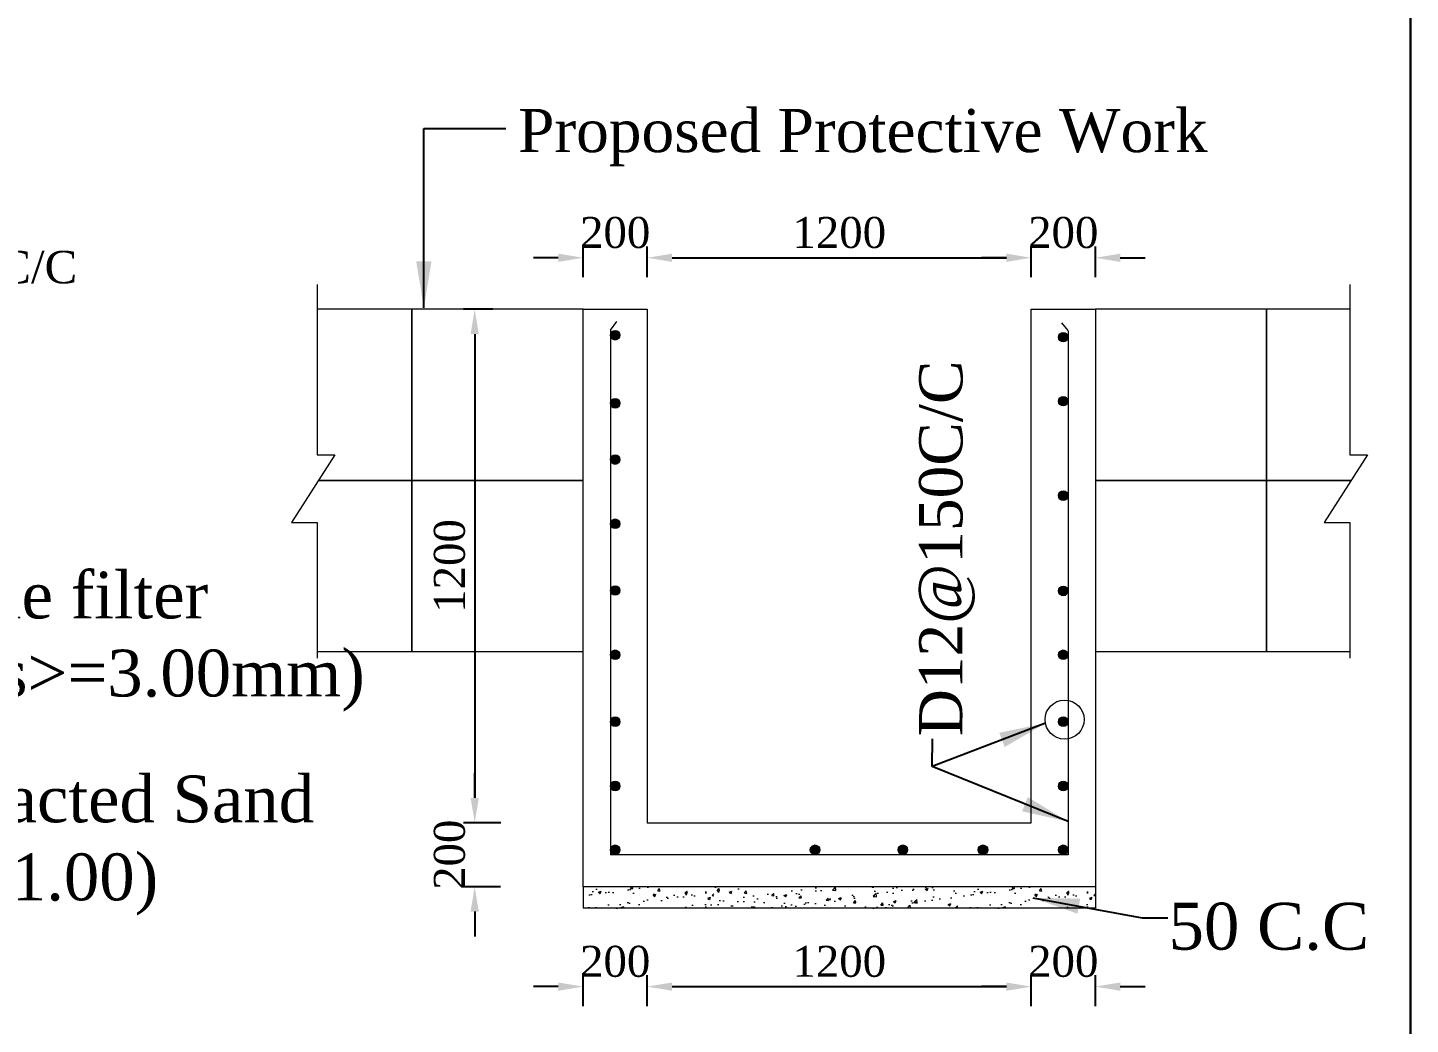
# Model space of a CAD drawing. Header units: metres. Extents: x -2434 to 11656, y -15288 to 8109.
# Drawn here: x 3021.34 to 3065.92, y -13523.52 to -13491.37 of the extents above; entities that cross this region are included whole.
import ezdxf

# ---------------------------------------------------------------- set-up
doc = ezdxf.new("R2010")
doc.units = ezdxf.units.M
doc.layers.add('Blocks', color=11, linetype='Continuous', lineweight=9)
doc.layers.add('LINE', color=7, linetype='Continuous')
doc.styles.get("Standard").update_dxf_attribs({"font": 'times.ttf'})
doc.dimstyles.get("Standard").update_dxf_attribs({"dimtxt": 0.5, "dimasz": 0.4075, "dimexe": 0.364, "dimexo": 0.219, "dimgap": 0.09, "dimtad": 0, "dimdec": 0, "dimlfac": 1000, "dimzin": 0, "dimdsep": 46, "dimtxsty": 'Standard', "dimcen": 0.09, "dimadec": 0, "dimazin": 0, "dimtfac": 1, "dimtdec": 0, "dimtofl": 0, "dimtmove": 0, "dimatfit": 3, "dimfxl": 1, "dimtolj": 1, "dimtzin": 0, "dimarcsym": 0})
pattern_1 = [(50, (3057.1528, -13902.632), (0.879952, -0.0769858), [0.0920115, -1.0121265]), (355, (3057.1528, -13902.632), (-0.1702228, 0.9228036), [0.0736092, -0.8097012]), (100.451, (3057.2261, -13902.6384), (0.7097323, 0.8458136), [0.0781977, -0.8601747]), (46.1842, (3057.1528, -13902.3867), (1.3093118, -0.2030644), [0.1380173, -1.5181897]), (96.6356, (3057.2619, -13902.4036), (1.1466625, 1.1950654), [0.1172965, -1.290262]), (351.184, (3057.1528, -13902.3867), (1.1466642, 1.1950633), [0.110414, -1.214552]), (21, (3057.27545, -13902.448), (0.7322999, -0.4939425), [0.0920115, -1.0121265]), (326, (3057.27545, -13902.448), (0.2985038, 0.8896279), [0.0736092, -0.8097012]), (71.4514, (3057.3365, -13902.4892), (1.0308017, 0.3956874), [0.0781977, -0.8601747]), (37.5, (3057.15277, -13902.63202), (0.01491795, 0.40840084), [0, -0.79988664, 0, -0.8219694, 0, -0.81276825]), (7.5, (3057.15277, -13902.632), (0.32273897, 0.4838722), [0, -0.46864524, 0, -0.78148434, 0, -0.30977205]), (327.5, (3056.8792, -13902.63202), (0.65490257, -0.02766983), [0, -0.306705, 0, -0.9569196, 0, -1.2697587]), (317.5, (3056.7565, -13902.632), (0.71546395, 0.12280995), [0, -0.3987165, 0, -0.6354928, 0, -0.9017127])]
pattern_2 = [(50, (3044.8487, -13902.632), (0.879952, -0.0769858), [0.0920115, -1.0121265]), (355, (3044.8487, -13902.632), (-0.1702228, 0.9228036), [0.0736092, -0.8097012]), (100.451, (3044.922, -13902.6384), (0.7097323, 0.8458136), [0.0781977, -0.8601747]), (46.1842, (3044.8487, -13902.3867), (1.3093118, -0.2030644), [0.1380173, -1.5181897]), (96.6356, (3044.9578, -13902.4036), (1.1466625, 1.1950654), [0.1172965, -1.290262]), (351.184, (3044.8487, -13902.3867), (1.1466642, 1.1950633), [0.110414, -1.214552]), (21, (3044.9714, -13902.448), (0.7322999, -0.4939425), [0.0920115, -1.0121265]), (326, (3044.9714, -13902.448), (0.2985038, 0.8896279), [0.0736092, -0.8097012]), (71.4514, (3045.0324, -13902.4892), (1.0308017, 0.3956874), [0.0781977, -0.8601747]), (37.5, (3044.8487, -13902.63202), (0.01491795, 0.40840084), [0, -0.79988664, 0, -0.8219694, 0, -0.81276825]), (7.5, (3044.8487, -13902.632), (0.32273897, 0.4838722), [0, -0.46864524, 0, -0.78148434, 0, -0.30977205]), (327.5, (3044.5751, -13902.63202), (0.65490257, -0.02766983), [0, -0.306705, 0, -0.9569196, 0, -1.2697587]), (317.5, (3044.4524, -13902.632), (0.71546395, 0.12280995), [0, -0.3987165, 0, -0.6354928, 0, -0.9017127])]

# ---------------------------------------------------------------- blocks, each defined once
blk = doc.blocks.new('*D552')
at = {"layer": 'Blocks', "color": 0, "lineweight": -2, "ltscale": 0.5}
for p, q in [((3039.246, -13499.422), (3039.246, -13498.43)), ((3041.316, -13499.422), (3041.316, -13498.43)), ((3038.446, -13498.794), (3037.646, -13498.794)), ((3042.116, -13498.794), (3042.916, -13498.794))]:
    blk.add_line(p, q, dxfattribs=at)
at = {"layer": 'Blocks', "color": 0, "lineweight": -3, "ltscale": 0.5}
for points in [[(3038.446, -13498.661), (3038.446, -13498.928), (3039.246, -13498.794)], [(3042.116, -13498.661), (3042.116, -13498.928), (3041.316, -13498.794)]]:
    blk.add_solid(points, dxfattribs=at)
at = {"layer": 'Defpoints', "color": 0, "lineweight": -3, "ltscale": 0.5}
for p in [(3041.316, -13498.794), (3039.246, -13499.641), (3041.316, -13499.641)]:
    blk.add_point(p, dxfattribs=at)
at = {"layer": 'Blocks', "color": 0, "lineweight": 30, "ltscale": 0.5, "insert": (3040.281, -13497.986), "char_height": 1, "attachment_point": 5}
blk.add_mtext('\\A1;200', dxfattribs=at)
blk = doc.blocks.new('*D553')
at = {"layer": 'Blocks', "color": 0, "lineweight": -2, "ltscale": 0.5}
for p, q in [((3053.691, -13499.422), (3053.691, -13498.43)), ((3055.761, -13499.422), (3055.761, -13498.43)), ((3052.891, -13498.794), (3052.091, -13498.794)), ((3056.561, -13498.794), (3057.361, -13498.794))]:
    blk.add_line(p, q, dxfattribs=at)
at = {"layer": 'Blocks', "color": 0, "lineweight": -3, "ltscale": 0.5}
for points in [[(3052.891, -13498.661), (3052.891, -13498.928), (3053.691, -13498.794)], [(3056.561, -13498.661), (3056.561, -13498.928), (3055.761, -13498.794)]]:
    blk.add_solid(points, dxfattribs=at)
at = {"layer": 'Defpoints', "color": 0, "lineweight": -3, "ltscale": 0.5}
for p in [(3055.761, -13498.794), (3053.691, -13499.641), (3055.761, -13499.641)]:
    blk.add_point(p, dxfattribs=at)
at = {"layer": 'Blocks', "color": 0, "lineweight": 30, "ltscale": 0.5, "insert": (3054.726, -13497.986), "char_height": 1, "attachment_point": 5}
blk.add_mtext('\\A1;200', dxfattribs=at)
blk = doc.blocks.new('*D554')
at = {"layer": 'Blocks', "color": 0, "lineweight": -2, "ltscale": 0.5}
for p, q in [((3041.316, -13499.422), (3041.316, -13498.43)), ((3053.691, -13499.422), (3053.691, -13498.43)), ((3042.116, -13498.794), (3052.891, -13498.794))]:
    blk.add_line(p, q, dxfattribs=at)
at = {"layer": 'Blocks', "color": 0, "lineweight": -3, "ltscale": 0.5}
for points in [[(3042.116, -13498.661), (3042.116, -13498.928), (3041.316, -13498.794)], [(3052.891, -13498.661), (3052.891, -13498.928), (3053.691, -13498.794)]]:
    blk.add_solid(points, dxfattribs=at)
at = {"layer": 'Defpoints', "color": 0, "lineweight": -3, "ltscale": 0.5}
for p in [(3053.691, -13498.794), (3041.316, -13499.641), (3053.691, -13499.641)]:
    blk.add_point(p, dxfattribs=at)
at = {"layer": 'Blocks', "color": 0, "lineweight": 30, "ltscale": 0.5, "insert": (3047.504, -13497.986), "char_height": 1, "attachment_point": 5}
blk.add_mtext('\\A1;1200', dxfattribs=at)
blk = doc.blocks.new('*D555')
at = {"layer": 'Blocks', "color": 0, "lineweight": -2, "ltscale": 0.5}
for p, q in [((3036.334, -13500.455), (3035.388, -13500.455)), ((3035.752, -13501.255), (3035.752, -13516.215)), ((3036.599, -13517.015), (3035.388, -13517.015))]:
    blk.add_line(p, q, dxfattribs=at)
at = {"layer": 'Blocks', "color": 0, "lineweight": -3, "ltscale": 0.5}
for points in [[(3035.619, -13501.255), (3035.885, -13501.255), (3035.752, -13500.455)], [(3035.619, -13516.215), (3035.885, -13516.215), (3035.752, -13517.015)]]:
    blk.add_solid(points, dxfattribs=at)
at = {"layer": 'Defpoints', "color": 0, "lineweight": -3, "ltscale": 0.5}
for p in [(3036.553, -13500.455), (3035.752, -13517.015), (3036.818, -13517.015)]:
    blk.add_point(p, dxfattribs=at)
at = {"layer": 'Blocks', "color": 0, "lineweight": 30, "ltscale": 0.5, "insert": (3034.943, -13508.735), "char_height": 1, "attachment_point": 5, "rotation": 90}
blk.add_mtext('\\A1;1200', dxfattribs=at)
blk = doc.blocks.new('*D556')
at = {"layer": 'Blocks', "color": 0, "lineweight": -2, "ltscale": 0.5}
for p, q in [((3038.446, -13522.303), (3037.646, -13522.303)), ((3039.246, -13522.931), (3039.246, -13521.939)), ((3041.316, -13522.931), (3041.316, -13521.939)), ((3042.116, -13522.303), (3042.916, -13522.303))]:
    blk.add_line(p, q, dxfattribs=at)
at = {"layer": 'Blocks', "color": 0, "lineweight": -3, "ltscale": 0.5}
for points in [[(3038.446, -13522.17), (3038.446, -13522.437), (3039.246, -13522.303)], [(3042.116, -13522.17), (3042.116, -13522.437), (3041.316, -13522.303)]]:
    blk.add_solid(points, dxfattribs=at)
at = {"layer": 'Defpoints', "color": 0, "lineweight": -3, "ltscale": 0.5}
for p in [(3041.316, -13522.303), (3039.246, -13523.15), (3041.316, -13523.15)]:
    blk.add_point(p, dxfattribs=at)
at = {"layer": 'Blocks', "color": 0, "lineweight": 30, "ltscale": 0.5, "insert": (3040.281, -13521.495), "char_height": 1, "attachment_point": 5}
blk.add_mtext('\\A1;200', dxfattribs=at)
blk = doc.blocks.new('*D557')
at = {"layer": 'Blocks', "color": 0, "lineweight": -2, "ltscale": 0.5}
for p, q in [((3052.891, -13522.303), (3052.091, -13522.303)), ((3053.691, -13522.931), (3053.691, -13521.939)), ((3055.761, -13522.931), (3055.761, -13521.939)), ((3056.561, -13522.303), (3057.361, -13522.303))]:
    blk.add_line(p, q, dxfattribs=at)
at = {"layer": 'Blocks', "color": 0, "lineweight": -3, "ltscale": 0.5}
for points in [[(3052.891, -13522.17), (3052.891, -13522.437), (3053.691, -13522.303)], [(3056.561, -13522.17), (3056.561, -13522.437), (3055.761, -13522.303)]]:
    blk.add_solid(points, dxfattribs=at)
at = {"layer": 'Defpoints', "color": 0, "lineweight": -3, "ltscale": 0.5}
for p in [(3055.761, -13522.303), (3053.691, -13523.15), (3055.761, -13523.15)]:
    blk.add_point(p, dxfattribs=at)
at = {"layer": 'Blocks', "color": 0, "lineweight": 30, "ltscale": 0.5, "insert": (3054.726, -13521.495), "char_height": 1, "attachment_point": 5}
blk.add_mtext('\\A1;200', dxfattribs=at)
blk = doc.blocks.new('*D558')
at = {"layer": 'Blocks', "color": 0, "lineweight": -2, "ltscale": 0.5}
for p, q in [((3041.316, -13522.931), (3041.316, -13521.939)), ((3042.116, -13522.303), (3052.891, -13522.303)), ((3053.691, -13522.931), (3053.691, -13521.939))]:
    blk.add_line(p, q, dxfattribs=at)
at = {"layer": 'Blocks', "color": 0, "lineweight": -3, "ltscale": 0.5}
for points in [[(3042.116, -13522.17), (3042.116, -13522.437), (3041.316, -13522.303)], [(3052.891, -13522.17), (3052.891, -13522.437), (3053.691, -13522.303)]]:
    blk.add_solid(points, dxfattribs=at)
at = {"layer": 'Defpoints', "color": 0, "lineweight": -3, "ltscale": 0.5}
for p in [(3053.691, -13522.303), (3041.316, -13523.15), (3053.691, -13523.15)]:
    blk.add_point(p, dxfattribs=at)
at = {"layer": 'Blocks', "color": 0, "lineweight": 30, "ltscale": 0.5, "insert": (3047.504, -13521.495), "char_height": 1, "attachment_point": 5}
blk.add_mtext('\\A1;1200', dxfattribs=at)
blk = doc.blocks.new('*D559')
at = {"layer": 'Blocks', "color": 0, "lineweight": -2, "ltscale": 0.5}
for p, q in [((3035.752, -13516.215), (3035.752, -13515.415)), ((3036.599, -13517.015), (3035.388, -13517.015)), ((3036.587, -13519.085), (3035.388, -13519.085)), ((3035.752, -13519.885), (3035.752, -13520.685))]:
    blk.add_line(p, q, dxfattribs=at)
at = {"layer": 'Blocks', "color": 0, "lineweight": -3, "ltscale": 0.5}
for points in [[(3035.619, -13516.215), (3035.885, -13516.215), (3035.752, -13517.015)], [(3035.619, -13519.885), (3035.885, -13519.885), (3035.752, -13519.085)]]:
    blk.add_solid(points, dxfattribs=at)
at = {"layer": 'Defpoints', "color": 0, "lineweight": -3, "ltscale": 0.5}
for p in [(3036.818, -13517.015), (3035.752, -13519.085), (3036.806, -13519.085)]:
    blk.add_point(p, dxfattribs=at)
at = {"layer": 'Blocks', "color": 0, "lineweight": 30, "ltscale": 0.5, "insert": (3034.943, -13518.05), "char_height": 1, "attachment_point": 5, "rotation": 90}
blk.add_mtext('\\A1;200', dxfattribs=at)
blk = doc.blocks.new('*D601')
at = {"layer": 'Blocks', "color": 0, "lineweight": -2, "ltscale": 0.5}
for p, q in [((3041.316, -13499.422), (3041.316, -13498.43)), ((3053.691, -13499.422), (3053.691, -13498.43)), ((3042.116, -13498.794), (3052.891, -13498.794))]:
    blk.add_line(p, q, dxfattribs=at)
at = {"layer": 'Blocks', "color": 0, "lineweight": -3, "ltscale": 0.5}
for points in [[(3042.116, -13498.661), (3042.116, -13498.928), (3041.316, -13498.794)], [(3052.891, -13498.661), (3052.891, -13498.928), (3053.691, -13498.794)]]:
    blk.add_solid(points, dxfattribs=at)
at = {"layer": 'Defpoints', "color": 0, "lineweight": -3, "ltscale": 0.5}
for p in [(3053.691, -13498.794), (3041.316, -13499.641), (3053.691, -13499.641)]:
    blk.add_point(p, dxfattribs=at)
at = {"layer": 'Blocks', "color": 0, "lineweight": 30, "ltscale": 0.5, "insert": (3047.504, -13497.986), "char_height": 1, "attachment_point": 5}
blk.add_mtext('\\A1;1200', dxfattribs=at)
blk = doc.blocks.new('*D602')
at = {"layer": 'Blocks', "color": 0, "lineweight": -2, "ltscale": 0.5}
for p, q in [((3036.334, -13500.455), (3035.388, -13500.455)), ((3035.752, -13501.255), (3035.752, -13516.215)), ((3036.599, -13517.015), (3035.388, -13517.015))]:
    blk.add_line(p, q, dxfattribs=at)
at = {"layer": 'Blocks', "color": 0, "lineweight": -3, "ltscale": 0.5}
for points in [[(3035.619, -13501.255), (3035.885, -13501.255), (3035.752, -13500.455)], [(3035.619, -13516.215), (3035.885, -13516.215), (3035.752, -13517.015)]]:
    blk.add_solid(points, dxfattribs=at)
at = {"layer": 'Defpoints', "color": 0, "lineweight": -3, "ltscale": 0.5}
for p in [(3036.553, -13500.455), (3035.752, -13517.015), (3036.818, -13517.015)]:
    blk.add_point(p, dxfattribs=at)
at = {"layer": 'Blocks', "color": 0, "lineweight": 30, "ltscale": 0.5, "insert": (3034.943, -13508.735), "char_height": 1, "attachment_point": 5, "rotation": 90}
blk.add_mtext('\\A1;1200', dxfattribs=at)
blk = doc.blocks.new('*D603')
at = {"layer": 'Blocks', "color": 0, "lineweight": -2, "ltscale": 0.5}
for p, q in [((3041.316, -13522.931), (3041.316, -13521.939)), ((3042.116, -13522.303), (3052.891, -13522.303)), ((3053.691, -13522.931), (3053.691, -13521.939))]:
    blk.add_line(p, q, dxfattribs=at)
at = {"layer": 'Blocks', "color": 0, "lineweight": -3, "ltscale": 0.5}
for points in [[(3042.116, -13522.17), (3042.116, -13522.437), (3041.316, -13522.303)], [(3052.891, -13522.17), (3052.891, -13522.437), (3053.691, -13522.303)]]:
    blk.add_solid(points, dxfattribs=at)
at = {"layer": 'Defpoints', "color": 0, "lineweight": -3, "ltscale": 0.5}
for p in [(3053.691, -13522.303), (3041.316, -13523.15), (3053.691, -13523.15)]:
    blk.add_point(p, dxfattribs=at)
at = {"layer": 'Blocks', "color": 0, "lineweight": 30, "ltscale": 0.5, "insert": (3047.504, -13521.495), "char_height": 1, "attachment_point": 5}
blk.add_mtext('\\A1;1200', dxfattribs=at)
blk = doc.blocks.new('*D604')
at = {"layer": 'Blocks', "color": 0, "lineweight": -2, "ltscale": 0.5}
for p, q in [((3035.752, -13516.215), (3035.752, -13515.415)), ((3036.599, -13517.015), (3035.388, -13517.015)), ((3036.587, -13519.085), (3035.388, -13519.085)), ((3035.752, -13519.885), (3035.752, -13520.685))]:
    blk.add_line(p, q, dxfattribs=at)
at = {"layer": 'Blocks', "color": 0, "lineweight": -3, "ltscale": 0.5}
for points in [[(3035.619, -13516.215), (3035.885, -13516.215), (3035.752, -13517.015)], [(3035.619, -13519.885), (3035.885, -13519.885), (3035.752, -13519.085)]]:
    blk.add_solid(points, dxfattribs=at)
at = {"layer": 'Defpoints', "color": 0, "lineweight": -3, "ltscale": 0.5}
for p in [(3036.818, -13517.015), (3035.752, -13519.085), (3036.806, -13519.085)]:
    blk.add_point(p, dxfattribs=at)
at = {"layer": 'Blocks', "color": 0, "lineweight": 30, "ltscale": 0.5, "insert": (3034.943, -13518.05), "char_height": 1, "attachment_point": 5, "rotation": 90}
blk.add_mtext('\\A1;200', dxfattribs=at)

msp = doc.modelspace()

# ---------------------------------------------------------------- hatches: boundary and pattern name
at = {"layer": 'Blocks', "lineweight": 13, "ltscale": 0.05}
for points in [[(3040.435195, -13501.293684, 1), (3040.126582, -13501.293684, 1)], [(3040.435195, -13501.293684, 1), (3040.126582, -13501.293684, 1)], [(3054.880447, -13501.355767, 1), (3054.571834, -13501.355767, 1)], [(3054.880447, -13501.355767, 1), (3054.571834, -13501.355767, 1)], [(3040.435195, -13503.488241, 1), (3040.126582, -13503.488241, 1)], [(3040.435195, -13503.488241, 1), (3040.126582, -13503.488241, 1)], [(3054.880447, -13503.419141, 1), (3054.571834, -13503.419141, 1)], [(3054.880447, -13503.419141, 1), (3054.571834, -13503.419141, 1)], [(3040.435195, -13505.303439, 1), (3040.126582, -13505.303439, 1)], [(3040.435195, -13505.303439, 1), (3040.126582, -13505.303439, 1)], [(3054.880447, -13506.467477, 1), (3054.571834, -13506.467477, 1)], [(3054.880447, -13506.467477, 1), (3054.571834, -13506.467477, 1)], [(3040.435195, -13507.374352, 1), (3040.126582, -13507.374352, 1)], [(3040.435195, -13507.374352, 1), (3040.126582, -13507.374352, 1)], [(3040.435195, -13509.527425, 1), (3040.126582, -13509.527425, 1)], [(3040.435195, -13509.527425, 1), (3040.126582, -13509.527425, 1)], [(3054.880447, -13509.540607, 1), (3054.571834, -13509.540607, 1)], [(3054.880447, -13509.540607, 1), (3054.571834, -13509.540607, 1)], [(3040.435195, -13511.599314, 1), (3040.126582, -13511.599314, 1)], [(3040.435195, -13511.599314, 1), (3040.126582, -13511.599314, 1)], [(3054.880447, -13511.599314, 1), (3054.571834, -13511.599314, 1)], [(3054.880447, -13511.599314, 1), (3054.571834, -13511.599314, 1)], [(3040.435195, -13513.757354, 1), (3040.126582, -13513.757354, 1)], [(3040.435195, -13513.757354, 1), (3040.126582, -13513.757354, 1)], [(3054.880447, -13513.757354, 1), (3054.571834, -13513.757354, 1)], [(3054.880447, -13513.757354, 1), (3054.571834, -13513.757354, 1)], [(3040.435195, -13515.833004, 1), (3040.126582, -13515.833004, 1)], [(3040.435195, -13515.833004, 1), (3040.126582, -13515.833004, 1)], [(3054.880447, -13515.833004, 1), (3054.571834, -13515.833004, 1)], [(3054.880447, -13515.833004, 1), (3054.571834, -13515.833004, 1)], [(3040.435195, -13517.889059, 1), (3040.126582, -13517.889059, 1)], [(3040.435195, -13517.889059, 1), (3040.126582, -13517.889059, 1)], [(3046.87853, -13517.889059, 1), (3046.569917, -13517.889059, 1)], [(3046.87853, -13517.889059, 1), (3046.569917, -13517.889059, 1)], [(3049.707246, -13517.889059, 1), (3049.398633, -13517.889059, 1)], [(3049.707246, -13517.889059, 1), (3049.398633, -13517.889059, 1)], [(3052.293953, -13517.889059, 1), (3051.98534, -13517.889059, 1)], [(3052.293953, -13517.889059, 1), (3051.98534, -13517.889059, 1)], [(3054.880447, -13517.889059, 1), (3054.571834, -13517.889059, 1)], [(3054.880447, -13517.889059, 1), (3054.571834, -13517.889059, 1)]]:
    msp.add_hatch(color=0, dxfattribs=at).paths.add_polyline_path(points)
at = {"layer": 'Blocks', "lineweight": 5, "ltscale": 0.05}
h = msp.add_hatch(dxfattribs=at)
h.set_pattern_fill('AR-CONC', color=0, scale=0.00483, style=0)
h.set_pattern_definition(pattern_2)
h.paths.add_polyline_path([(3039.245889, -13519.085453), (3039.245889, -13519.775453), (3043.457057, -13519.775453), (3043.457057, -13519.085453)])
h = msp.add_hatch(dxfattribs=at)
h.set_pattern_fill('AR-CONC', color=0, scale=0.00483, style=0)
h.set_pattern_definition(pattern_2)
h.paths.add_polyline_path([(3039.245889, -13519.085453), (3039.245889, -13519.775453), (3043.457057, -13519.775453), (3043.457057, -13519.085453)])
h = msp.add_hatch(dxfattribs=at)
h.set_pattern_fill('AR-CONC', color=0, scale=0.00483, style=0)
h.set_pattern_definition(pattern_1)
h.paths.add_polyline_path([(3055.761141, -13519.085453), (3043.341141, -13519.085453), (3043.341141, -13519.775453), (3055.761141, -13519.775453)])
h = msp.add_hatch(dxfattribs=at)
h.set_pattern_fill('AR-CONC', color=0, scale=0.00483, style=0)
h.set_pattern_definition(pattern_1)
h.paths.add_polyline_path([(3055.761141, -13519.085453), (3043.341141, -13519.085453), (3043.341141, -13519.775453), (3055.761141, -13519.775453)])

# ---------------------------------------------------------------- linework, layer by layer
at = {"layer": 'Blocks', "color": 0, "lineweight": 13, "ltscale": 0.05}
for p, q in [((3039.245889, -13500.455453), (3041.315889, -13500.455453)), ((3039.245889, -13509.237952), (3039.245889, -13500.455453)), ((3039.245889, -13500.455453), (3041.315889, -13500.455453)), ((3039.245889, -13509.237952), (3039.245889, -13500.455453)), ((3041.315889, -13500.455453), (3041.315889, -13508.735453)), ((3041.315889, -13500.455453), (3041.315889, -13508.735453)), ((3053.691141, -13508.735453), (3053.691141, -13500.455453)), ((3053.691141, -13500.455453), (3055.761141, -13500.455453)), ((3053.691141, -13508.735453), (3053.691141, -13500.455453)), ((3053.691141, -13500.455453), (3055.761141, -13500.455453)), ((3055.761141, -13500.455453), (3055.761141, -13519.085453)), ((3055.761141, -13500.455453), (3055.761141, -13519.085453)), ((3040.126582, -13501.127493), (3040.333852, -13500.847187)), ((3040.126582, -13501.127493), (3040.333852, -13500.847187)), ((3054.880447, -13501.142022), (3054.680222, -13500.892248)), ((3054.880447, -13501.142022), (3054.680222, -13500.892248)), ((3039.245889, -13519.085453), (3039.245889, -13508.735453)), ((3039.245889, -13519.085453), (3039.245889, -13508.735453)), ((3041.315889, -13508.735453), (3041.315889, -13517.015453)), ((3041.315889, -13508.735453), (3041.315889, -13517.015453)), ((3053.691141, -13517.015453), (3053.691141, -13508.735453)), ((3053.691141, -13517.015453), (3053.691141, -13508.735453)), ((3041.315889, -13517.015453), (3053.691141, -13517.015453)), ((3041.315889, -13517.015453), (3053.691141, -13517.015453)), ((3055.761141, -13519.085453), (3039.245889, -13519.085453)), ((3039.245889, -13519.085453), (3039.245889, -13519.775453)), ((3055.761141, -13519.085453), (3039.245889, -13519.085453)), ((3039.245889, -13519.085453), (3039.245889, -13519.775453)), ((3055.761141, -13519.085453), (3055.761141, -13519.775453)), ((3055.761141, -13519.085453), (3055.761141, -13519.775453)), ((3055.761141, -13519.775453), (3039.245889, -13519.775453)), ((3055.761141, -13519.775453), (3039.245889, -13519.775453))]:
    msp.add_line(p, q, dxfattribs=at)
at = {"layer": 'Blocks', "color": 0, "lineweight": 20, "ltscale": 0.05}
for p, q in [((3040.126582, -13501.127493), (3040.126582, -13518.050453)), ((3040.126582, -13501.127493), (3040.126582, -13518.050453)), ((3054.880447, -13501.152649), (3054.880447, -13518.050453)), ((3054.880447, -13501.152649), (3054.880447, -13518.050453)), ((3054.880447, -13518.050453), (3040.126582, -13518.050453)), ((3054.880447, -13518.050453), (3040.126582, -13518.050453))]:
    msp.add_line(p, q, dxfattribs=at)
at = {"layer": 'Blocks', "color": 0, "lineweight": 13, "ltscale": 0.05}
for points in [[(3030.675052, -13499.661612), (3030.675052, -13505.146559), (3031.23829, -13505.146559), (3029.844422, -13507.338504), (3030.675052, -13507.338504), (3030.675052, -13511.711893)], [(3030.675052, -13499.661612), (3030.675052, -13505.146559), (3031.23829, -13505.146559), (3029.844422, -13507.338504), (3030.675052, -13507.338504), (3030.675052, -13511.711893)], [(3063.967746, -13499.661612), (3063.967746, -13505.146559), (3064.530984, -13505.146559), (3063.137115, -13507.338504), (3063.967746, -13507.338504), (3063.967746, -13511.711893)], [(3063.967746, -13499.661612), (3063.967746, -13505.146559), (3064.530984, -13505.146559), (3063.137115, -13507.338504), (3063.967746, -13507.338504), (3063.967746, -13511.711893)], [(3030.711192, -13505.975453), (3033.725889, -13505.975453), (3033.725889, -13500.455453), (3030.675052, -13500.455453)], [(3030.711192, -13505.975453), (3033.725889, -13505.975453), (3033.725889, -13500.455453), (3030.675052, -13500.455453)], [(3063.967746, -13500.455453), (3061.281141, -13500.455453), (3061.281141, -13505.975453), (3064.003886, -13505.975453)], [(3063.967746, -13500.455453), (3061.281141, -13500.455453), (3061.281141, -13505.975453), (3064.003886, -13505.975453)], [(3030.675052, -13511.495453), (3033.725889, -13511.495453), (3033.725889, -13505.975453), (3030.711192, -13505.975453)], [(3030.675052, -13511.495453), (3033.725889, -13511.495453), (3033.725889, -13505.975453), (3030.711192, -13505.975453)], [(3064.003886, -13505.975453), (3061.281141, -13505.975453), (3061.281141, -13511.495453), (3063.967746, -13511.495453)], [(3064.003886, -13505.975453), (3061.281141, -13505.975453), (3061.281141, -13511.495453), (3063.967746, -13511.495453)]]:
    msp.add_lwpolyline(points, dxfattribs=at)
for points in [[(3033.725889, -13505.975453), (3039.245889, -13505.975453), (3039.245889, -13500.455453), (3033.725889, -13500.455453)], [(3033.725889, -13505.975453), (3039.245889, -13505.975453), (3039.245889, -13500.455453), (3033.725889, -13500.455453)], [(3055.761141, -13505.975453), (3061.281141, -13505.975453), (3061.281141, -13500.455453), (3055.761141, -13500.455453)], [(3055.761141, -13505.975453), (3061.281141, -13505.975453), (3061.281141, -13500.455453), (3055.761141, -13500.455453)], [(3033.725889, -13511.495453), (3039.245889, -13511.495453), (3039.245889, -13505.975453), (3033.725889, -13505.975453)], [(3033.725889, -13511.495453), (3039.245889, -13511.495453), (3039.245889, -13505.975453), (3033.725889, -13505.975453)], [(3055.761141, -13511.495453), (3061.281141, -13511.495453), (3061.281141, -13505.975453), (3055.761141, -13505.975453)], [(3055.761141, -13511.495453), (3061.281141, -13511.495453), (3061.281141, -13505.975453), (3055.761141, -13505.975453)]]:
    msp.add_lwpolyline(points, close=True, dxfattribs=at)
for centre, radius in [((3040.280889, -13501.293684), 0.154306), ((3040.280889, -13501.293684), 0.154306), ((3054.726141, -13501.355767), 0.154306), ((3054.726141, -13501.355767), 0.154306), ((3040.280889, -13503.488241), 0.154306), ((3040.280889, -13503.488241), 0.154306), ((3054.726141, -13503.419141), 0.154306), ((3054.726141, -13503.419141), 0.154306), ((3040.280889, -13505.303439), 0.154306), ((3040.280889, -13505.303439), 0.154306), ((3054.726141, -13506.467477), 0.154306), ((3054.726141, -13506.467477), 0.154306), ((3040.280889, -13507.374352), 0.154306), ((3040.280889, -13507.374352), 0.154306), ((3040.280889, -13509.527425), 0.154306), ((3040.280889, -13509.527425), 0.154306), ((3054.726141, -13509.540607), 0.154306), ((3054.726141, -13509.540607), 0.154306), ((3040.280889, -13511.599314), 0.154306), ((3040.280889, -13511.599314), 0.154306), ((3054.726141, -13511.599314), 0.154306), ((3054.726141, -13511.599314), 0.154306), ((3054.768571, -13513.690141), 0.628806), ((3054.768571, -13513.690141), 0.628806), ((3040.280889, -13513.757354), 0.154306), ((3040.280889, -13513.757354), 0.154306), ((3054.726141, -13513.757354), 0.154306), ((3054.726141, -13513.757354), 0.154306), ((3040.280889, -13515.833004), 0.154306), ((3040.280889, -13515.833004), 0.154306), ((3054.726141, -13515.833004), 0.154306), ((3054.726141, -13515.833004), 0.154306), ((3040.280889, -13517.889059), 0.154306), ((3040.280889, -13517.889059), 0.154306), ((3046.724223, -13517.889059), 0.154306), ((3046.724223, -13517.889059), 0.154306), ((3049.55294, -13517.889059), 0.154306), ((3049.55294, -13517.889059), 0.154306), ((3052.139647, -13517.889059), 0.154306), ((3052.139647, -13517.889059), 0.154306), ((3054.726141, -13517.889059), 0.154306), ((3054.726141, -13517.889059), 0.154306)]:
    msp.add_circle(centre, radius, dxfattribs=at)
at = {"layer": 'LINE', "color": 1, "linetype": 'ByBlock', "lineweight": 30, "ltscale": 0.5}
msp.add_lwpolyline([(2874.15679, -13585.83554), (2874.15679, -13450.235024), (3065.915096, -13450.235024), (3065.915096, -13585.83554), (2874.15679, -13585.83554)], close=True, dxfattribs=at)
msp.add_lwpolyline([(2874.15679, -13585.83554), (2874.15679, -13450.235024), (3065.915096, -13450.235024), (3065.915096, -13585.83554), (2874.15679, -13585.83554)], close=True, dxfattribs=at)

# ---------------------------------------------------------------- texts
at = {"color": 0, "linetype": 'ByBlock', "lineweight": 30, "ltscale": 0.5, "attachment_point": 1}
for s, insert, char_height, width in [('Proposed Protective Work', (3037.149416, -13493.992079), 1.39465363, 72.91423283), ('Proposed Protective Work', (3037.149416, -13493.992079), 1.39465363, 72.91423283), ('D10@150C/C', (3013.847075, -13498.571629), 1.0459902, 54.68567462), ('D10@150C/C', (3013.847075, -13498.571629), 1.0459902, 54.68567462), ('Geo textile filter\\P(thickness>=3.00mm) ', (3012.084482, -13508.916207), 1.51040988, 91.1268782), ('Geo textile filter\\P(thickness>=3.00mm) ', (3012.084482, -13508.916207), 1.51040988, 91.1268782), ('150mm Compacted Sand\\PFilling (FM>=1.00)', (3007.51121, -13515.492036), 1.51040988, 91.1268782), ('150mm Compacted Sand\\PFilling (FM>=1.00)', (3007.51121, -13515.492036), 1.51040988, 91.1268782), ('50 C.C', (3058.121256, -13519.599519), 1.5104099, 91.1268782), ('50 C.C', (3058.121256, -13519.599519), 1.5104099, 91.1268782)]:
    msp.add_mtext(s, dxfattribs=dict(at, insert=insert, char_height=char_height, width=width))
at = {"color": 0, "linetype": 'ByBlock', "lineweight": 30, "ltscale": 0.5, "insert": (3050.079797, -13514.229928), "char_height": 1.3946536, "width": 72.91423283, "attachment_point": 1, "rotation": 90}
msp.add_mtext('D12@150C/C', dxfattribs=at)
msp.add_mtext('D12@150C/C', dxfattribs=at)

# ---------------------------------------------------------------- dimensions: what is measured, and where the dimension line sits
at = {"layer": 'Blocks', "color": 0, "lineweight": 30, "ltscale": 0.5}
for base, p1, p2, text, picture, middle in [((3041.315889, -13498.794291), (3039.245889, -13499.641087), (3041.315889, -13499.641087), '200', '*D552', (3040.280889, -13498.794291)), ((3053.691141, -13498.794291), (3041.315889, -13499.641087), (3053.691141, -13499.641087), '1200', '*D554', (3047.503515, -13498.794291)), ((3053.691141, -13498.794291), (3041.315889, -13499.641087), (3053.691141, -13499.641087), '1200', '*D601', (3047.503515, -13498.794291)), ((3055.761141, -13498.794291), (3053.691141, -13499.641087), (3055.761141, -13499.641087), '200', '*D553', (3054.726141, -13498.794291)), ((3041.315889, -13522.303377), (3039.245889, -13523.150173), (3041.315889, -13523.150173), '200', '*D556', (3040.280889, -13522.303377)), ((3053.691141, -13522.303377), (3041.315889, -13523.150173), (3053.691141, -13523.150173), '1200', '*D558', (3047.503515, -13522.303377)), ((3053.691141, -13522.303377), (3041.315889, -13523.150173), (3053.691141, -13523.150173), '1200', '*D603', (3047.503515, -13522.303377)), ((3055.761141, -13522.303377), (3053.691141, -13523.150173), (3055.761141, -13523.150173), '200', '*D557', (3054.726141, -13522.303377))]:
    dim = msp.add_linear_dim(base=base, p1=p1, p2=p2, text=text, dimstyle='Standard', override={"dimtxt": 1, "dimasz": 0.8, "dimgap": 0.3, "dimtad": 1, "dimdec": 2, "dimlfac": 1, "dimpost": ' m', "dimtdec": 2, "dimfxl": 0.12}, dxfattribs=at)
    dim.commit()
    dim.dimension.update_dxf_attribs({"geometry": picture, "text_midpoint": middle, "dimtype": 160})
for picture in ['*D555', '*D602']:
    dim = msp.add_linear_dim(base=(3035.75191, -13517.015453), p1=(3036.552607, -13500.455453), p2=(3036.81846, -13517.015453), angle=90, text='1200', dimstyle='Standard', override={"dimtxt": 1, "dimasz": 0.8, "dimgap": 0.3, "dimtad": 1, "dimdec": 2, "dimlfac": 1, "dimpost": ' m', "dimtdec": 2, "dimfxl": 0.12}, dxfattribs=at)
    dim.commit()
    dim.dimension.update_dxf_attribs({"geometry": picture, "text_midpoint": (3034.943258, -13508.735453)})
for picture in ['*D559', '*D604']:
    dim = msp.add_linear_dim(base=(3035.75191, -13519.085453), p1=(3036.81846, -13517.015453), p2=(3036.806409, -13519.085453), angle=90, text='200', dimstyle='Standard', override={"dimtxt": 1, "dimasz": 0.8, "dimgap": 0.3, "dimtad": 1, "dimdec": 2, "dimlfac": 1, "dimpost": ' m', "dimtdec": 2, "dimfxl": 0.12}, dxfattribs=at)
    dim.commit()
    dim.dimension.update_dxf_attribs({"geometry": picture, "text_midpoint": (3035.75191, -13518.050453), "dimtype": 160})

# ---------------------------------------------------------------- leaders
for points in [[(3034.11262, -13500.410279), (3034.11262, -13494.622052), (3036.750462, -13494.622052)], [(3034.11262, -13500.410279), (3034.11262, -13494.622052), (3036.750462, -13494.622052)], [(3054.151191, -13513.809468), (3050.495911, -13515.203832), (3050.507136, -13514.306566)], [(3054.151191, -13513.809468), (3050.495911, -13515.203832), (3050.507136, -13514.306566)], [(3054.880447, -13516.982065), (3050.495911, -13515.203832), (3050.507136, -13514.306566)], [(3054.880447, -13516.982065), (3050.495911, -13515.203832), (3050.507136, -13514.306566)], [(3053.750121, -13519.438448), (3057.274842, -13520.084382), (3058.097121, -13520.084382)], [(3053.750121, -13519.438448), (3057.274842, -13520.084382), (3058.097121, -13520.084382)]]:
    msp.add_leader(points, dimstyle='Standard', override={"dimtxt": 1.5, "dimasz": 1.5, "dimdec": 2, "dimlfac": 1, "dimpost": ' m', "dimtdec": 2, "dimfxl": 0.12}, dxfattribs=at)

doc.saveas('drawing.dxf')
